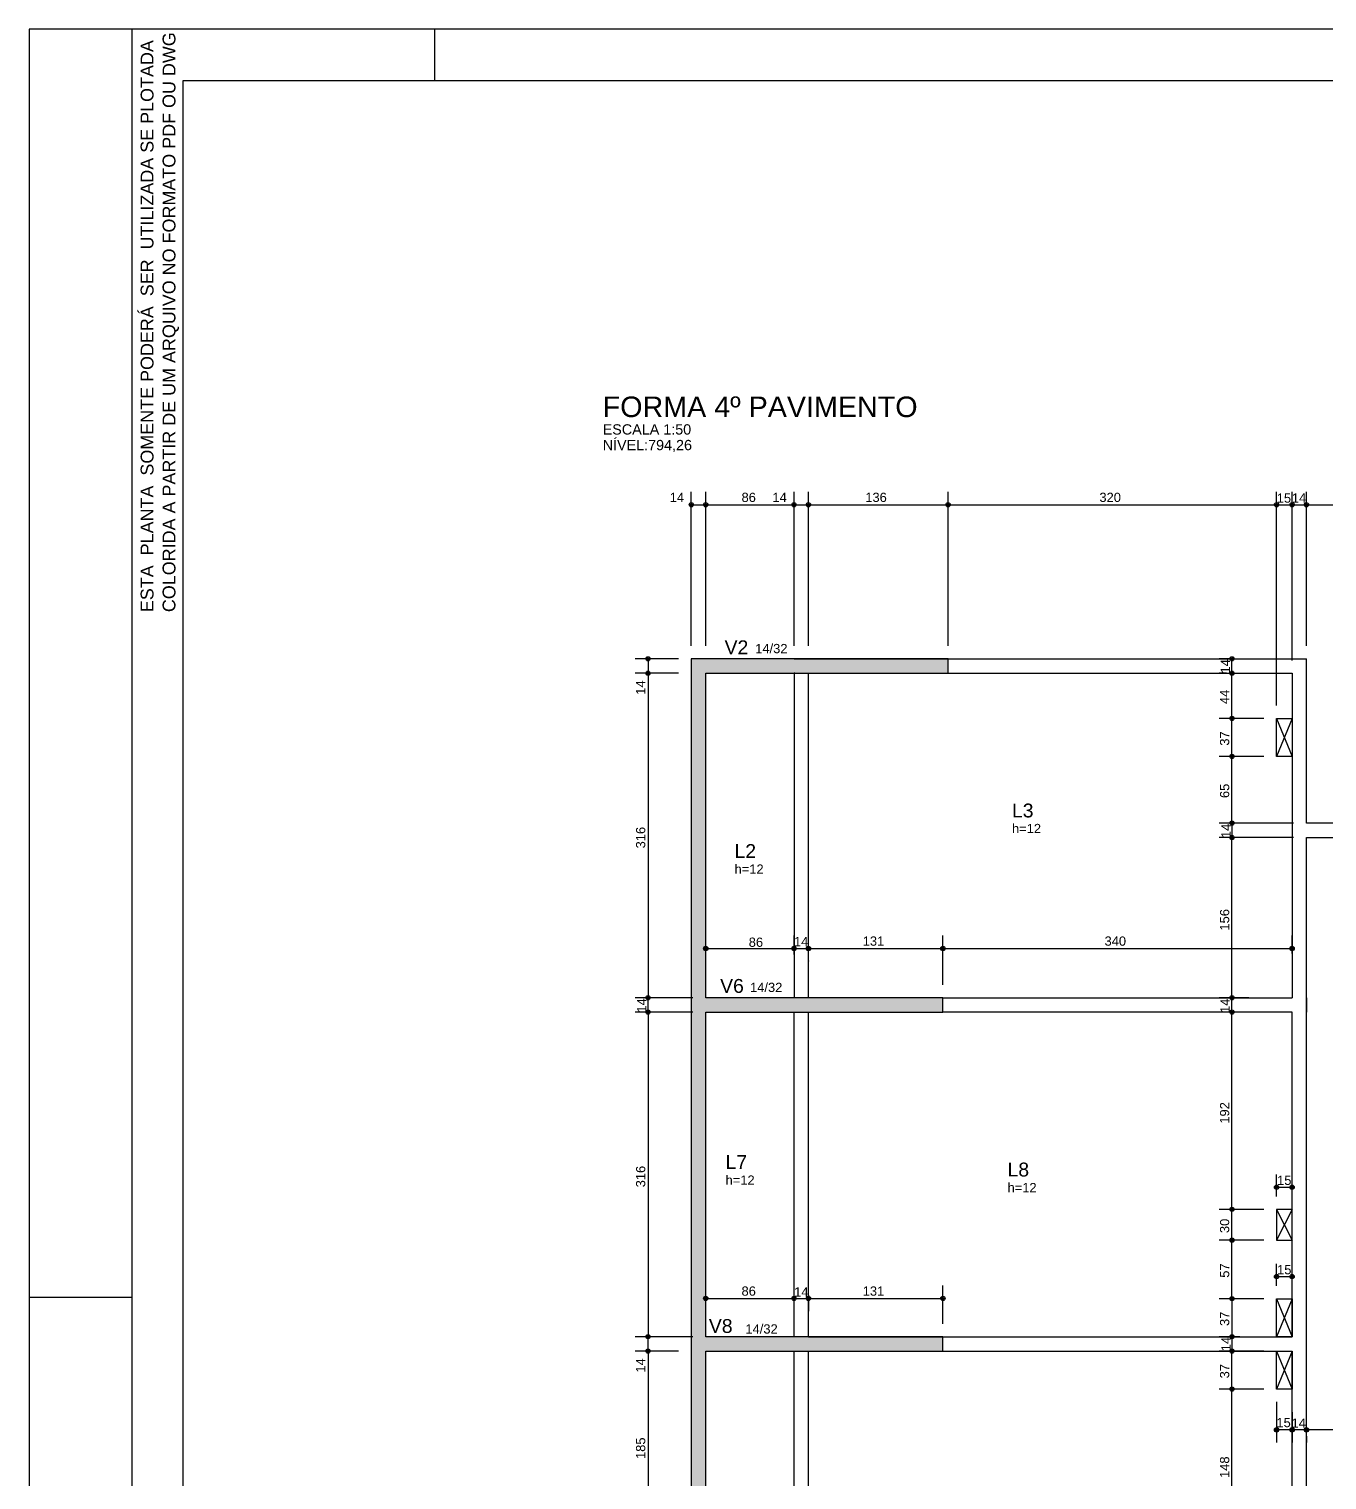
# Model space of a CAD drawing. Extents: x 0 to 119, y 0 to 84.
# Drawn here: x 0 to 25.28, y 55.85 to 84.1 of the extents above; entities that cross this region are included whole.
import ezdxf

# ---------------------------------------------------------------- set-up
doc = ezdxf.new("R2010")
doc.units = 0
doc.header["$MEASUREMENT"] = 0
for name, color, linetype in [('10', 252, 'CONTINUOUS'), ('25', 130, 'CONTINUOUS'), ('3', 7, 'CONTINUOUS'), ('32', 250, 'CONTINUOUS'), ('37', 7, 'CONTINUOUS'), ('38', 7, 'CONTINUOUS'), ('40', 7, 'CONTINUOUS'), ('7', 232, 'CONTINUOUS'), ('9', 8, 'CONTINUOUS')]:
    doc.layers.add(name, color=color, linetype=linetype)
doc.styles.add('TQS_ARIAL', font='arial.ttf')

msp = doc.modelspace()

# ---------------------------------------------------------------- linework, layer by layer
at = {"layer": '10', "color": 252, "linetype": 'Continuous'}
for p, q in [((24.299472, 70.6764), (24.599472, 69.9364)), ((24.599472, 70.6764), (24.299472, 69.9364)), ((24.29962, 61.115921), (24.59962, 60.515921)), ((24.59962, 61.115921), (24.29962, 60.515921)), ((24.59962, 59.3764), (24.29962, 58.6364)), ((24.29962, 59.3764), (24.59962, 58.6364)), ((24.59962, 58.3564), (24.29962, 57.6164)), ((24.29962, 58.3564), (24.59962, 57.6164))]:
    msp.add_line(p, q, dxfattribs=at)
for points in [[(24.299472, 69.9364), (24.299472, 70.6764), (24.599472, 70.6764), (24.599472, 69.9364), (24.299472, 69.9364)], [(24.29962, 61.115921), (24.29962, 60.515921), (24.59962, 60.515921), (24.59962, 61.115921), (24.29962, 61.115921)], [(24.29962, 58.6364), (24.29962, 59.3764), (24.59962, 59.3764), (24.59962, 58.6364), (24.29962, 58.6364)], [(24.29962, 57.6164), (24.29962, 58.3564), (24.59962, 58.3564), (24.59962, 57.6164), (24.29962, 57.6164)]]:
    msp.add_lwpolyline(points, dxfattribs=at)
at = {"layer": '25', "color": 130, "linetype": 'Continuous'}
msp.add_lwpolyline([(17.89962, 71.8364), (12.89962, 71.8364), (12.89962, 51.7564), (17.79962, 51.7564), (17.79962, 52.0364), (13.17962, 52.0364), (13.17962, 58.3564), (17.79962, 58.3564), (17.79962, 58.6364), (13.17962, 58.6364), (13.17962, 64.9564), (17.79962, 64.9564), (17.79962, 65.2364), (13.17962, 65.2364), (13.17962, 71.5564), (17.89962, 71.5564), (17.89962, 71.8364)], dxfattribs=at)
for points in [[(17.89962, 71.8364), (12.89962, 71.8364), (13.17962, 71.5564)], [(13.17962, 71.5564), (12.89962, 71.8364), (13.17962, 64.9564)], [(12.89962, 71.8364), (13.17962, 58.3564), (13.17962, 64.9564)], [(13.17962, 58.3564), (12.89962, 71.8364), (13.17962, 52.0364)], [(12.89962, 71.8364), (12.89962, 51.7564), (13.17962, 52.0364)], [(17.89962, 71.5564), (17.89962, 71.8364), (13.17962, 71.5564)], [(13.17962, 71.5564), (13.17962, 64.9564), (13.17962, 65.2364)], [(13.17962, 64.9564), (17.79962, 64.9564), (13.17962, 65.2364)], [(17.79962, 64.9564), (17.79962, 65.2364), (13.17962, 65.2364)], [(13.17962, 64.9564), (13.17962, 58.3564), (13.17962, 58.6364)], [(13.17962, 58.3564), (17.79962, 58.3564), (13.17962, 58.6364)], [(13.17962, 58.6364), (17.79962, 58.3564), (17.79962, 58.6364)]]:
    msp.add_solid(points, dxfattribs=at)
at = {"layer": '3', "color": 7, "linetype": 'Continuous'}
for points in [[(14.89962, 71.8364), (12.89962, 71.8364), (12.89962, 51.7564), (14.89962, 51.7564)], [(17.89962, 71.8364), (12.89962, 71.8364), (12.89962, 51.7564), (17.79962, 51.7564), (17.79962, 52.0364), (13.17962, 52.0364), (13.17962, 58.3564), (17.79962, 58.3564), (17.79962, 58.6364), (13.17962, 58.6364), (13.17962, 64.9564), (17.79962, 64.9564), (17.79962, 65.2364), (13.17962, 65.2364), (13.17962, 71.5564), (17.89962, 71.5564), (17.89962, 71.8364)]]:
    msp.add_lwpolyline(points, dxfattribs=at)
at = {"layer": '32', "color": 250, "linetype": 'Continuous'}
for p, q in [((12.89962, 72.0864), (12.89962, 75.08648)), ((13.17962, 72.0864), (13.17962, 75.08648)), ((13.17962, 72.0864), (13.17962, 75.08648)), ((14.89962, 72.0864), (14.89962, 75.08648)), ((14.89962, 72.0864), (14.89962, 75.08648)), ((15.17962, 72.0864), (15.17962, 75.08648)), ((15.17962, 72.0864), (15.17962, 75.08648)), ((17.89962, 72.0864), (17.89962, 75.08648)), ((17.89962, 72.0864), (17.89962, 75.08648)), ((24.299472, 70.9264), (24.299472, 75.08648)), ((24.299472, 70.9264), (24.299472, 75.08648)), ((24.59962, 72.0864), (24.59962, 75.08648)), ((24.59962, 71.8064), (24.59962, 75.08648)), ((24.87962, 72.0864), (24.87962, 75.08648)), ((24.87962, 72.0864), (24.87962, 75.08648)), ((12.89962, 74.83648), (13.17962, 74.83648)), ((13.17962, 74.83648), (14.89962, 74.83648)), ((14.89962, 74.83648), (15.17962, 74.83648)), ((15.17962, 74.83648), (17.89962, 74.83648)), ((17.89962, 74.83648), (24.299472, 74.83648)), ((24.299472, 74.83648), (24.59962, 74.83648)), ((24.59962, 74.83648), (24.87962, 74.83648)), ((24.87962, 74.83648), (26.69962, 74.83648)), ((12.64962, 71.8364), (11.80644, 71.8364)), ((12.05644, 71.8364), (12.05644, 71.5564)), ((12.89962, 71.8364), (12.89962, 71.8364)), ((12.89962, 71.8364), (12.89962, 71.8364)), ((13.17962, 71.8364), (13.17962, 71.8364)), ((13.17962, 71.8364), (13.17962, 71.8364)), ((14.89962, 71.8364), (14.89962, 71.8364)), ((14.89962, 71.8364), (14.89962, 71.8364)), ((15.17962, 71.8364), (15.17962, 71.8364)), ((15.17962, 71.8364), (15.17962, 71.8364)), ((17.89962, 71.8364), (17.89962, 71.8364)), ((17.89962, 71.8364), (17.89962, 71.8364)), ((23.433004, 71.8364), (23.180046, 71.8364)), ((23.430046, 71.5564), (23.430046, 71.8364)), ((23.683004, 71.8364), (23.683004, 71.8364)), ((24.59962, 71.8364), (24.59962, 71.8364)), ((24.87962, 71.8364), (24.87962, 71.8364)), ((24.87962, 71.8364), (24.87962, 71.8364)), ((12.64962, 71.5564), (11.80644, 71.5564)), ((12.64962, 71.5564), (11.80644, 71.5564)), ((12.05644, 71.5564), (12.05644, 65.2364)), ((12.89962, 71.5564), (12.89962, 71.5564)), ((12.89962, 71.5564), (12.89962, 71.5564)), ((23.221671, 71.5564), (23.180046, 71.5564)), ((23.320555, 71.5564), (23.180046, 71.5564)), ((23.430046, 70.6764), (23.430046, 71.5564)), ((23.471671, 71.5564), (23.471671, 71.5564)), ((23.570555, 71.5564), (23.570555, 71.5564)), ((24.59962, 71.5564), (24.59962, 71.5564)), ((24.049472, 70.6764), (23.180046, 70.6764)), ((24.049472, 70.6764), (23.180046, 70.6764)), ((23.430046, 69.9364), (23.430046, 70.6764)), ((24.299472, 70.6764), (24.299472, 70.6764)), ((24.299472, 70.6764), (24.299472, 70.6764)), ((24.299472, 70.6764), (24.299472, 70.6764)), ((24.299472, 70.6764), (24.299472, 70.6764)), ((24.049472, 69.9364), (23.180046, 69.9364)), ((24.049472, 69.9364), (23.180046, 69.9364)), ((23.430046, 68.6364), (23.430046, 69.9364)), ((24.299472, 69.9364), (24.299472, 69.9364)), ((24.299472, 69.9364), (24.299472, 69.9364)), ((24.62962, 68.6364), (23.180046, 68.6364)), ((24.62962, 68.6364), (23.180046, 68.6364)), ((23.430046, 68.6364), (23.430046, 68.3564)), ((24.87962, 68.6364), (24.87962, 68.6364)), ((24.87962, 68.6364), (24.87962, 68.6364)), ((24.62962, 68.3564), (23.180046, 68.3564)), ((24.62962, 68.3564), (23.180046, 68.3564)), ((23.430046, 65.2364), (23.430046, 68.3564)), ((24.87962, 68.3564), (24.87962, 68.3564)), ((24.87962, 68.3564), (24.87962, 68.3564)), ((13.17962, 66.219547), (13.17962, 66.44554)), ((14.89962, 66.08106), (14.89962, 66.44554)), ((14.89962, 66.218549), (14.89962, 66.44554)), ((15.17962, 66.19554), (15.17962, 66.44554)), ((17.79962, 65.4864), (17.79962, 66.44554)), ((17.79962, 65.4864), (17.79962, 66.44554)), ((24.59962, 66.098812), (24.59962, 66.44554)), ((13.17962, 66.19554), (14.89962, 66.19554)), ((14.89962, 66.19554), (15.17962, 66.19554)), ((15.17962, 66.206715), (15.17962, 66.206715)), ((15.17962, 66.19554), (17.79962, 66.19554)), ((17.79962, 66.19554), (24.59962, 66.19554)), ((13.17962, 65.969547), (13.17962, 65.969547)), ((14.89962, 65.968549), (14.89962, 65.968549)), ((15.17962, 65.956715), (15.17962, 65.94554)), ((15.17962, 65.94554), (15.17962, 65.94554)), ((24.59962, 65.848812), (24.59962, 65.848812)), ((14.89962, 65.83106), (14.89962, 65.83106)), ((12.39962, 65.2364), (11.80644, 65.2364)), ((12.92962, 65.2364), (11.80644, 65.2364)), ((12.05644, 64.9564), (12.05644, 65.2364)), ((12.64962, 65.2364), (12.64962, 65.2364)), ((13.17962, 65.2364), (13.17962, 65.2364)), ((17.79962, 65.2364), (17.79962, 65.2364)), ((17.79962, 65.2364), (17.79962, 65.2364)), ((23.757831, 65.2364), (23.180046, 65.2364)), ((23.634285, 65.2364), (23.180046, 65.2364)), ((23.430046, 64.9564), (23.430046, 65.2364)), ((23.884285, 65.2364), (23.884285, 65.2364)), ((24.007831, 65.2364), (24.007831, 65.2364)), ((12.92962, 64.9564), (11.80644, 64.9564)), ((12.92962, 64.9564), (11.80644, 64.9564)), ((12.05644, 64.9564), (12.05644, 58.6364)), ((13.17962, 64.9564), (13.17962, 64.9564)), ((13.17962, 64.9564), (13.17962, 64.9564)), ((23.789051, 64.9564), (23.180046, 64.9564)), ((23.539051, 64.9564), (23.180046, 64.9564)), ((23.430046, 61.115921), (23.430046, 64.9564)), ((23.789051, 64.9564), (23.789051, 64.9564)), ((24.039051, 64.9564), (24.039051, 64.9564)), ((24.29962, 61.365921), (24.29962, 61.796893)), ((24.59962, 61.365921), (24.59962, 61.796893)), ((24.29962, 61.546893), (24.59962, 61.546893)), ((24.04962, 61.115921), (23.180046, 61.115921)), ((24.04962, 61.115921), (23.180046, 61.115921)), ((23.430046, 60.515921), (23.430046, 61.115921)), ((24.29962, 61.115921), (24.29962, 61.115921)), ((24.29962, 61.115921), (24.29962, 61.115921)), ((24.29962, 61.115921), (24.29962, 61.115921)), ((24.59962, 61.115921), (24.59962, 61.115921)), ((24.04962, 60.515921), (23.180046, 60.515921)), ((24.04962, 60.515921), (23.180046, 60.515921)), ((23.430046, 59.3764), (23.430046, 60.515921)), ((24.29962, 60.515921), (24.29962, 60.515921)), ((24.29962, 60.515921), (24.29962, 60.515921)), ((24.29962, 59.6264), (24.29962, 60.057371)), ((24.59962, 59.6264), (24.59962, 60.057371)), ((13.17962, 58.8864), (13.17962, 59.630762)), ((14.89962, 59.508581), (14.89962, 59.630762)), ((14.89962, 59.508581), (14.89962, 59.630762)), ((15.17962, 59.695693), (15.17962, 59.695693)), ((15.17962, 59.695693), (15.17962, 59.695693)), ((17.79962, 58.8864), (17.79962, 59.630762)), ((24.29962, 59.807371), (24.59962, 59.807371)), ((13.17962, 59.380762), (14.89962, 59.380762)), ((14.89962, 59.380762), (15.17962, 59.380762)), ((15.17962, 59.445693), (15.17962, 59.130762)), ((15.17962, 59.445693), (15.17962, 59.130762)), ((15.17962, 59.380762), (17.79962, 59.380762)), ((24.04962, 59.3764), (23.180046, 59.3764)), ((24.04962, 59.3764), (23.180046, 59.3764)), ((23.430046, 59.3764), (23.430046, 58.6364)), ((24.29962, 59.3764), (24.29962, 59.3764)), ((24.29962, 59.3764), (24.29962, 59.3764)), ((24.29962, 59.3764), (24.29962, 59.3764)), ((24.59962, 59.3764), (24.59962, 59.3764)), ((14.89962, 59.258581), (14.89962, 59.258581)), ((14.89962, 59.258581), (14.89962, 59.258581)), ((12.39962, 58.6364), (11.80644, 58.6364)), ((12.92962, 58.6364), (11.80644, 58.6364)), ((12.05644, 58.3564), (12.05644, 58.6364)), ((12.64962, 58.6364), (12.64962, 58.6364)), ((13.17962, 58.6364), (13.17962, 58.6364)), ((13.17962, 58.6364), (13.17962, 58.6364)), ((17.79962, 58.6364), (17.79962, 58.6364)), ((23.581695, 58.6364), (23.180046, 58.6364)), ((23.359854, 58.6364), (23.180046, 58.6364)), ((23.430046, 58.6364), (23.430046, 58.3564)), ((23.609854, 58.6364), (23.609854, 58.6364)), ((23.831695, 58.6364), (23.831695, 58.6364)), ((12.39962, 58.3564), (11.80644, 58.3564)), ((12.64962, 58.3564), (11.80644, 58.3564)), ((12.05644, 58.3564), (12.05644, 54.6564)), ((12.64962, 58.3564), (12.64962, 58.3564)), ((12.89962, 58.3564), (12.89962, 58.3564)), ((23.542919, 58.3564), (23.180046, 58.3564)), ((24.04962, 58.3564), (23.180046, 58.3564)), ((23.430046, 57.6164), (23.430046, 58.3564)), ((23.792919, 58.3564), (23.792919, 58.3564)), ((24.29962, 58.3564), (24.29962, 58.3564)), ((24.04962, 57.6164), (23.180046, 57.6164)), ((24.04962, 57.6164), (23.180046, 57.6164)), ((23.430046, 54.6564), (23.430046, 57.6164)), ((24.29962, 57.6164), (24.29962, 57.6164)), ((24.29962, 57.6164), (24.29962, 57.6164)), ((24.29962, 57.6164), (24.29962, 57.6164)), ((24.29962, 57.3664), (24.29962, 56.572726)), ((24.59962, 57.419297), (24.59962, 57.419297)), ((24.59962, 57.169297), (24.59962, 56.572726)), ((24.59962, 56.822726), (24.29962, 56.822726)), ((24.59962, 56.929497), (24.59962, 56.929497)), ((24.87962, 56.822726), (24.59962, 56.822726)), ((24.87962, 56.950251), (24.87962, 56.950251)), ((24.87962, 56.929083), (24.87962, 56.929083)), ((26.69962, 56.822726), (24.87962, 56.822726)), ((24.59962, 56.679497), (24.59962, 56.572726)), ((24.87962, 56.700251), (24.87962, 56.572726)), ((24.87962, 56.679083), (24.87962, 56.572726))]:
    msp.add_line(p, q, dxfattribs=at)
for centre, radius in [((12.89962, 74.83648), 0.041625), ((13.17962, 74.83648), 0.041625), ((13.17962, 74.83648), 0.041625), ((14.89962, 74.83648), 0.041625), ((14.89962, 74.83648), 0.041625), ((15.17962, 74.83648), 0.041625), ((15.17962, 74.83648), 0.041625), ((17.89962, 74.83648), 0.041625), ((17.89962, 74.83648), 0.041625), ((24.299472, 74.83648), 0.041625), ((24.299472, 74.83648), 0.041625), ((24.59962, 74.83648), 0.041625), ((24.59962, 74.83648), 0.041625), ((24.87962, 74.83648), 0.041625), ((24.87962, 74.83648), 0.041625), ((12.89962, 74.83648), 0.02075), ((13.17962, 74.83648), 0.02075), ((13.17962, 74.83648), 0.02075), ((14.89962, 74.83648), 0.02075), ((14.89962, 74.83648), 0.02075), ((15.17962, 74.83648), 0.02075), ((15.17962, 74.83648), 0.02075), ((17.89962, 74.83648), 0.02075), ((17.89962, 74.83648), 0.02075), ((24.299472, 74.83648), 0.02075), ((24.299472, 74.83648), 0.02075), ((24.59962, 74.83648), 0.02075), ((24.59962, 74.83648), 0.02075), ((24.87962, 74.83648), 0.02075), ((24.87962, 74.83648), 0.02075), ((12.05644, 71.8364), 0.041625), ((12.05644, 71.8364), 0.02075), ((23.430046, 71.8364), 0.041625), ((23.430046, 71.8364), 0.02075), ((12.05644, 71.5564), 0.041625), ((12.05644, 71.5564), 0.041625), ((12.05644, 71.5564), 0.02075), ((12.05644, 71.5564), 0.02075), ((23.430046, 71.5564), 0.041625), ((23.430046, 71.5564), 0.041625), ((23.430046, 71.5564), 0.02075), ((23.430046, 71.5564), 0.02075), ((23.430046, 70.6764), 0.041625), ((23.430046, 70.6764), 0.041625), ((23.430046, 70.6764), 0.02075), ((23.430046, 70.6764), 0.02075), ((23.430046, 69.9364), 0.041625), ((23.430046, 69.9364), 0.041625), ((23.430046, 69.9364), 0.02075), ((23.430046, 69.9364), 0.02075), ((23.430046, 68.6364), 0.041625), ((23.430046, 68.6364), 0.041625), ((23.430046, 68.3564), 0.041625), ((23.430046, 68.3564), 0.041625), ((23.430046, 68.6364), 0.02075), ((23.430046, 68.6364), 0.02075), ((23.430046, 68.3564), 0.02075), ((23.430046, 68.3564), 0.02075), ((13.17962, 66.19554), 0.041625), ((13.17962, 66.19554), 0.02075), ((14.89962, 66.19554), 0.041625), ((14.89962, 66.19554), 0.041625), ((14.89962, 66.19554), 0.02075), ((14.89962, 66.19554), 0.02075), ((15.17962, 66.19554), 0.041625), ((15.17962, 66.19554), 0.041625), ((15.17962, 66.19554), 0.02075), ((15.17962, 66.19554), 0.02075), ((17.79962, 66.19554), 0.041625), ((17.79962, 66.19554), 0.041625), ((17.79962, 66.19554), 0.02075), ((17.79962, 66.19554), 0.02075), ((24.59962, 66.19554), 0.041625), ((24.59962, 66.19554), 0.02075), ((12.05644, 65.2364), 0.041625), ((12.05644, 65.2364), 0.041625), ((23.430046, 65.2364), 0.041625), ((23.430046, 65.2364), 0.041625), ((12.05644, 64.9564), 0.041625), ((12.05644, 64.9564), 0.041625), ((12.05644, 65.2364), 0.02075), ((12.05644, 65.2364), 0.02075), ((23.430046, 64.9564), 0.041625), ((23.430046, 64.9564), 0.041625), ((23.430046, 65.2364), 0.02075), ((23.430046, 65.2364), 0.02075), ((12.05644, 64.9564), 0.02075), ((12.05644, 64.9564), 0.02075), ((23.430046, 64.9564), 0.02075), ((23.430046, 64.9564), 0.02075), ((24.29962, 61.546893), 0.041625), ((24.29962, 61.546893), 0.02075), ((24.59962, 61.546893), 0.041625), ((24.59962, 61.546893), 0.02075), ((23.430046, 61.115921), 0.041625), ((23.430046, 61.115921), 0.041625), ((23.430046, 61.115921), 0.02075), ((23.430046, 61.115921), 0.02075), ((23.430046, 60.515921), 0.041625), ((23.430046, 60.515921), 0.041625), ((23.430046, 60.515921), 0.02075), ((23.430046, 60.515921), 0.02075), ((24.29962, 59.807371), 0.041625), ((24.29962, 59.807371), 0.02075), ((24.59962, 59.807371), 0.041625), ((24.59962, 59.807371), 0.02075), ((13.17962, 59.380762), 0.041625), ((13.17962, 59.380762), 0.02075), ((14.89962, 59.380762), 0.041625), ((14.89962, 59.380762), 0.041625), ((14.89962, 59.380762), 0.02075), ((14.89962, 59.380762), 0.02075), ((15.17962, 59.380762), 0.041625), ((15.17962, 59.380762), 0.041625), ((15.17962, 59.380762), 0.02075), ((15.17962, 59.380762), 0.02075), ((17.79962, 59.380762), 0.041625), ((17.79962, 59.380762), 0.02075), ((23.430046, 59.3764), 0.041625), ((23.430046, 59.3764), 0.041625), ((23.430046, 59.3764), 0.02075), ((23.430046, 59.3764), 0.02075), ((12.05644, 58.6364), 0.041625), ((12.05644, 58.6364), 0.041625), ((12.05644, 58.6364), 0.02075), ((12.05644, 58.6364), 0.02075), ((23.430046, 58.6364), 0.041625), ((23.430046, 58.6364), 0.041625), ((23.430046, 58.6364), 0.02075), ((23.430046, 58.6364), 0.02075), ((12.05644, 58.3564), 0.041625), ((12.05644, 58.3564), 0.041625), ((12.05644, 58.3564), 0.02075), ((12.05644, 58.3564), 0.02075), ((23.430046, 58.3564), 0.041625), ((23.430046, 58.3564), 0.041625), ((23.430046, 58.3564), 0.02075), ((23.430046, 58.3564), 0.02075), ((23.430046, 57.6164), 0.041625), ((23.430046, 57.6164), 0.041625), ((23.430046, 57.6164), 0.02075), ((23.430046, 57.6164), 0.02075), ((24.29962, 56.822726), 0.041625), ((24.29962, 56.822726), 0.02075), ((24.59962, 56.822726), 0.041625), ((24.59962, 56.822726), 0.041625), ((24.59962, 56.822726), 0.02075), ((24.59962, 56.822726), 0.02075), ((24.87962, 56.822726), 0.041625), ((24.87962, 56.822726), 0.041625), ((24.87962, 56.822726), 0.02075), ((24.87962, 56.822726), 0.02075)]:
    msp.add_circle(centre, radius, dxfattribs=at)
at = {"layer": '40', "linetype": 'Continuous'}
for p, q in [((118.9, 84.099998), (0, 84.100001)), ((0, 84.100001), (0, 0)), ((2, 84.100001), (2, 0)), ((2, 84.099999), (2, 83.099999)), ((7.9, 84.099999), (7.9, 83.099999)), ((2, 59.400001), (0, 59.400001))]:
    msp.add_line(p, q, dxfattribs=at)
at = {"layer": '7', "color": 232, "linetype": 'Continuous'}
for p, q in [((3, 0.999999), (3, 83.100001)), ((3, 83.100001), (117.9, 83.099998))]:
    msp.add_line(p, q, dxfattribs=at)
at = {"layer": '9', "color": 8, "linetype": 'Continuous'}
for p, q in [((14.89962, 71.8364), (24.87962, 71.8364)), ((15.17962, 65.2364), (15.17962, 71.5564)), ((15.17962, 71.5564), (24.59962, 71.5564)), ((24.59962, 71.5564), (24.59962, 65.2364)), ((24.87962, 48.036401), (24.87962, 68.3564)), ((24.87962, 68.3564), (27.29962, 68.3564)), ((17.79962, 65.2364), (24.59962, 65.2364)), ((24.87962, 65.2364), (24.87962, 64.9564)), ((14.89962, 58.6364), (14.89962, 64.9564)), ((15.17962, 58.6364), (15.17962, 64.9564)), ((15.17962, 58.6364), (24.59962, 58.6364)), ((24.87962, 58.3564), (24.87962, 58.6364)), ((14.89962, 52.0364), (14.89962, 58.3564)), ((15.17962, 52.0364), (15.17962, 58.3564)), ((15.17962, 58.3564), (24.59962, 58.3564)), ((24.59962, 52.0364), (24.59962, 58.3564))]:
    msp.add_line(p, q, dxfattribs=at)
for points in [[(27.29962, 68.6364), (24.87962, 68.6364), (24.87962, 71.8364)], [(14.91461, 71.5564), (14.89962, 71.5564), (14.89962, 65.2364)], [(24.59962, 58.6364), (24.59962, 64.9564), (17.79962, 64.9564)]]:
    msp.add_lwpolyline(points, dxfattribs=at)

# ---------------------------------------------------------------- texts
at = {"layer": '3', "color": 7, "linetype": 'Continuous', "style": 'TQS_ARIAL'}
for s, height, p in [('FORMA 4º PAVIMENTO', 0.4, (11.173229, 76.543435)), ('ESCALA 1:50', 0.2, (11.173229, 76.203435)), ('NÍVEL:794,26', 0.2, (11.173229, 75.898844))]:
    msp.add_text(s, height=height, dxfattribs=at).set_placement(p)
at = {"layer": '32', "color": 250, "linetype": 'Continuous', "style": 'TQS_ARIAL'}
for s, p in [('14', (12.47962, 74.89048)), ('86', (13.87762, 74.89048)), ('14', (14.47962, 74.89048)), ('136', (16.28762, 74.89048)), ('320', (20.847546, 74.89048)), ('15', (24.301904, 74.876177)), ('14', (24.597226, 74.878959)), ('86', (14.017885, 66.227653)), ('14', (14.898229, 66.239463)), ('131', (16.23762, 66.24954)), ('340', (20.94762, 66.24954)), ('15', (24.30821, 61.590964)), ('15', (24.30821, 59.851443)), ('86', (13.87762, 59.434762)), ('131', (16.23762, 59.434762)), ('14', (14.902044, 59.41752)), ('15', (24.295291, 56.873989)), ('14', (24.589531, 56.863083))]:
    msp.add_text(s, height=0.18, dxfattribs=at).set_placement(p)
for s, p in [('14', (23.391003, 71.549912)), ('14', (12.00244, 71.1364)), ('44', (23.376046, 70.9544)), ('37', (23.376046, 70.1444)), ('65', (23.376046, 69.1244)), ('316', (12.00244, 68.1444)), ('14', (23.402971, 68.345758)), ('156', (23.376046, 66.5444)), ('14', (12.023846, 64.946713)), ('14', (23.384202, 64.940027)), ('192', (23.376046, 62.784161)), ('316', (12.00244, 61.5444)), ('30', (23.376046, 60.653921)), ('57', (23.376046, 59.784161)), ('37', (23.376046, 58.8444)), ('14', (23.402794, 58.352021)), ('14', (12.00244, 57.9364)), ('37', (23.376046, 57.8244)), ('185', (12.00244, 56.2544)), ('148', (23.376046, 55.8844))]:
    msp.add_text(s, height=0.18, rotation=90, dxfattribs=at).set_placement(p)
at = {"layer": '37', "color": 7, "linetype": 'Continuous', "style": 'TQS_ARIAL'}
for s, height, p in [('V2', 0.27, (13.547878, 71.925001)), ('14/32', 0.18, (14.143915, 71.945895)), ('V6', 0.27, (13.461449, 65.331407)), ('14/32', 0.18, (14.043371, 65.348397)), ('V8', 0.27, (13.241678, 58.709867)), ('14/32', 0.18, (13.953348, 58.697443))]:
    msp.add_text(s, height=height, dxfattribs=at).set_placement(p)
at = {"layer": '38', "color": 7, "linetype": 'Continuous', "style": 'TQS_ARIAL'}
for s, height, p in [('L3', 0.27, (19.145062, 68.747636)), ('h=12', 0.18, (19.145062, 68.441636)), ('L2', 0.27, (13.741323, 67.957503)), ('h=12', 0.18, (13.741323, 67.651503)), ('L7', 0.27, (13.566616, 61.901012)), ('L8', 0.27, (19.058587, 61.755722)), ('h=12', 0.18, (13.566616, 61.595012)), ('h=12', 0.18, (19.058587, 61.449722))]:
    msp.add_text(s, height=height, dxfattribs=at).set_placement(p)
at = {"layer": '40', "linetype": 'Continuous', "style": 'TQS_ARIAL'}
for s, p in [('COLORIDA A PARTIR DE UM ARQUIVO NO FORMATO PDF OU DWG', (2.851792, 72.74511)), ('ESTA  PLANTA  SOMENTE PODERÁ  SER  UTILIZADA SE PLOTADA ', (2.424295, 72.74511))]:
    msp.add_text(s, height=0.25, rotation=90, dxfattribs=at).set_placement(p)

doc.saveas('drawing.dxf')
